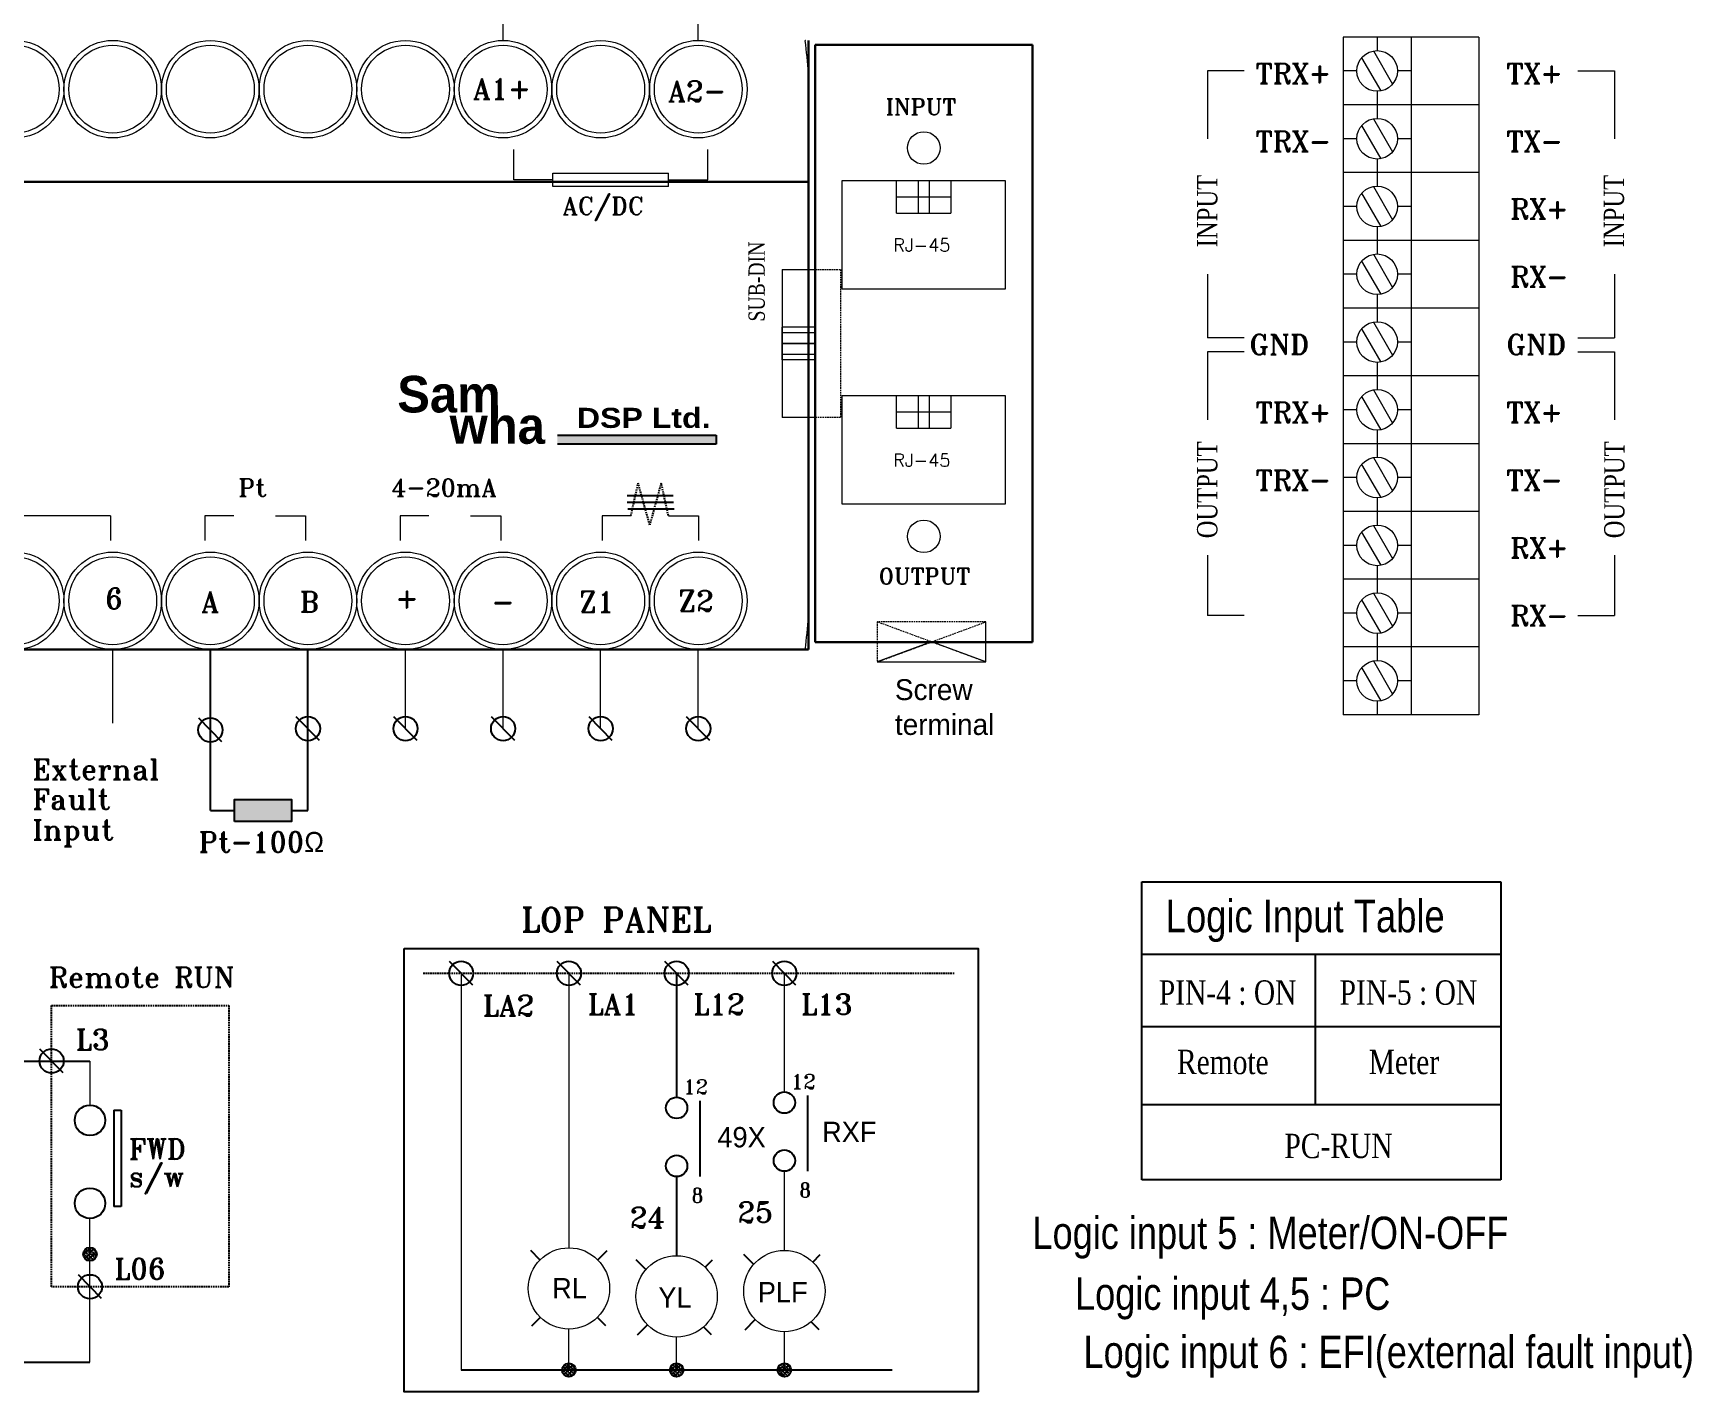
# Model space of a CAD drawing. Header units: millimetres. Extents: x 107 to 2900, y 85 to 3996.
# Drawn here: x 591.9 to 856.2, y 2136.1 to 2352.7 of the extents above; entities that cross this region are included whole.
import ezdxf
from ezdxf.enums import TextEntityAlignment as Align

# ---------------------------------------------------------------- set-up
doc = ezdxf.new("R2010")
doc.units = ezdxf.units.MM
doc.linetypes.add('DASHED2', pattern=[0.375, 0.25, -0.125])
doc.layers.add('70', color=7, linetype='Continuous')
doc.styles.add('SS', font='batang.ttc', dxfattribs={"width": 0.8})
doc.styles.get("Standard").update_dxf_attribs({"font": 'BareunDotumPro1.ttf'})
doc.styles.add('STYLE2', font='romant.shx')
doc.styles.add('굴림체', font='arial.ttf')

msp = doc.modelspace()

# ---------------------------------------------------------------- hatches: boundary and pattern name
for color, points in [(5, [(675.461, 2287.181), (675.461, 2288.62), (700.742, 2288.62), (700.742, 2287.181)]), (256, [(623.996, 2230.517), (623.996, 2227.052), (633.115, 2227.052), (633.115, 2230.517)])]:
    msp.add_hatch(color=color).paths.add_polyline_path(points)
at = {"layer": '70'}
h = msp.add_hatch(dxfattribs=at)
h.set_pattern_fill('ANSI33', color=256, scale=2.16, style=0)
h.set_pattern_definition([(45, (2341.531, 1569.5602), (-0.38183766, 0.38183766), []), (45, (2341.91286, 1569.5602), (-0.38183766, 0.38183766), [0.27, -0.135])])
h.paths.add_polyline_path([(600.986, 2159.161, 0.4142136), (599.906, 2158.081, 0.4142136), (600.986, 2157.001)])
h.paths.add_polyline_path([(600.986, 2159.161), (600.986, 2158.081), (602.066, 2158.081, 0.4142136)])
h.paths.add_polyline_path([(602.066, 2158.081), (600.986, 2158.081), (600.986, 2157.001, 0.4142136)])
h = msp.add_hatch(dxfattribs=at)
h.set_pattern_fill('ANSI33', color=256, scale=2.16, style=0)
h.set_pattern_definition([(45, (2417.8388, 1551.0821), (-0.38183766, 0.38183766), []), (45, (2418.22066, 1551.0821), (-0.38183766, 0.38183766), [0.27, -0.135])])
h.paths.add_polyline_path([(677.294, 2140.683, 0.4142136), (676.214, 2139.603, 0.4142136), (677.294, 2138.523)])
h.paths.add_polyline_path([(677.294, 2140.683), (677.294, 2139.603), (678.374, 2139.603, 0.4142136)])
h.paths.add_polyline_path([(678.374, 2139.603), (677.294, 2139.603), (677.294, 2138.523, 0.4142136)])
h = msp.add_hatch(dxfattribs=at)
h.set_pattern_fill('ANSI33', color=256, scale=2.16, style=0)
h.set_pattern_definition([(45, (2435.0035, 1551.0821), (-0.38183766, 0.38183766), []), (45, (2435.3853, 1551.0821), (-0.38183766, 0.38183766), [0.27, -0.135])])
h.paths.add_polyline_path([(694.459, 2140.683, 0.4142136), (693.379, 2139.603, 0.4142136), (694.459, 2138.523)])
h.paths.add_polyline_path([(694.459, 2140.683), (694.459, 2139.603), (695.539, 2139.603, 0.4142136)])
h.paths.add_polyline_path([(695.539, 2139.603), (694.459, 2139.603), (694.459, 2138.523, 0.4142136)])
h = msp.add_hatch(dxfattribs=at)
h.set_pattern_fill('ANSI33', color=256, scale=2.16, style=0)
h.set_pattern_definition([(45, (2452.1679, 1551.0821), (-0.38183766, 0.38183766), []), (45, (2452.54974, 1551.0821), (-0.38183766, 0.38183766), [0.27, -0.135])])
h.paths.add_polyline_path([(711.623, 2140.683, 0.4142136), (710.543, 2139.603, 0.4142136), (711.623, 2138.523)])
h.paths.add_polyline_path([(711.623, 2140.683), (711.623, 2139.603), (712.703, 2139.603, 0.4142136)])
h.paths.add_polyline_path([(712.703, 2139.603), (711.623, 2139.603), (711.623, 2138.523, 0.4142136)])

# ---------------------------------------------------------------- linework, layer by layer
at = {"color": 7, "lineweight": 30}
for p, q in [((715.477, 2254.448), (715.477, 2351.474)), ((715.477, 2328.974), (384.913, 2328.974)), ((384.913, 2254.448), (715.477, 2254.448))]:
    msp.add_line(p, q, dxfattribs=at)
at = {"color": 5}
for p, q in [((675.461, 2288.62), (700.742, 2288.62)), ((700.742, 2288.62), (700.742, 2287.181)), ((700.742, 2287.181), (675.461, 2287.181))]:
    msp.add_line(p, q, dxfattribs=at)
at = {"color": 7, "linetype": 'DASHED2'}
for p, q in [((687.177, 2275.738), (688.33, 2280.962)), ((690.165, 2274.295), (688.33, 2280.962)), ((692, 2280.962), (690.165, 2274.295)), ((693.153, 2275.738), (692, 2280.962))]:
    msp.add_line(p, q, dxfattribs=at)
at = {"color": 7}
for p, q in [((690.236, 2278.913), (686.566, 2278.913)), ((693.906, 2278.913), (690.236, 2278.913)), ((690.267, 2277.865), (686.597, 2277.865)), ((690.371, 2276.822), (686.701, 2276.822)), ((693.937, 2277.865), (690.267, 2277.865)), ((694.041, 2276.822), (690.371, 2276.822))]:
    msp.add_line(p, q, dxfattribs=at)
for p, q in [((620.192, 2239.69), (620.192, 2254.42)), ((635.715, 2228.785), (635.715, 2254.42)), ((633.115, 2228.785), (635.715, 2228.785)), ((768.567, 2169.925), (768.567, 2217.436)), ((768.567, 2217.436), (825.801, 2217.436)), ((825.801, 2217.436), (825.801, 2169.925)), ((768.567, 2205.904), (825.801, 2205.904)), ((796.261, 2181.918), (796.261, 2205.904)), ((694.456, 2202.839), (694.456, 2183.096)), ((768.567, 2194.372), (825.801, 2194.372)), ((575.947, 2188.856), (600.985, 2188.856)), ((604.786, 2181.028), (605.97, 2181.028)), ((768.567, 2181.918), (825.801, 2181.918)), ((694.456, 2170.438), (694.456, 2157.83)), ((825.801, 2169.925), (768.567, 2169.925)), ((605.97, 2165.679), (604.786, 2165.679)), ((672.682, 2157.163), (671.209, 2158.636)), ((681.904, 2157.163), (683.377, 2158.636)), ((689.576, 2155.613), (688.017, 2157.172)), ((698.991, 2155.979), (700.185, 2157.172)), ((706.74, 2156.453), (705.181, 2158.012)), ((716.155, 2156.819), (717.349, 2158.012)), ((671.404, 2146.663), (672.741, 2147.999)), ((683.182, 2146.663), (681.846, 2147.999)), ((688.212, 2145.199), (689.827, 2146.815)), ((699.989, 2145.199), (698.719, 2146.47)), ((705.376, 2146.04), (706.992, 2147.655)), ((717.154, 2146.04), (715.883, 2147.31)), ((574.597, 2140.867), (600.988, 2140.867)), ((728.787, 2139.603), (660.129, 2139.603))]:
    msp.add_line(p, q)
at = {"color": 0}
for p, q in [((637.569, 2239.952), (633.862, 2243.704)), ((653.113, 2239.953), (649.407, 2243.705)), ((668.665, 2239.953), (664.959, 2243.705)), ((684.208, 2239.953), (680.501, 2243.705)), ((699.76, 2239.953), (696.053, 2243.705)), ((622.02, 2239.738), (618.313, 2243.491)), ((661.982, 2200.962), (658.275, 2204.715)), ((679.147, 2200.962), (675.44, 2204.715)), ((696.31, 2200.962), (692.603, 2204.715)), ((713.474, 2200.962), (709.767, 2204.715)), ((596.718, 2186.98), (593.011, 2190.733)), ((715.299, 2183.369), (715.299, 2171.279)), ((604.786, 2181.028), (604.786, 2165.679)), ((605.97, 2181.028), (605.97, 2165.679)), ((698.134, 2182.529), (698.134, 2170.438)), ((602.84, 2151.008), (599.133, 2154.76))]:
    msp.add_line(p, q, dxfattribs=at)
at = {"color": 1}
for q in [(620.192, 2239.69), (623.996, 2228.785)]:
    msp.add_line((620.192, 2228.785), q, dxfattribs=at)
at = {"linetype": 'DASHED2'}
msp.add_line((654.065, 2202.839), (738.682, 2202.839), dxfattribs=at)
at = {"color": 0, "lineweight": 15}
for p, q in [((660.129, 2202.838), (660.129, 2139.603)), ((677.293, 2202.839), (677.293, 2159.091))]:
    msp.add_line(p, q, dxfattribs=at)
msp.add_lwpolyline([(623.996, 2227.052), (623.996, 2230.517), (633.115, 2230.517), (633.115, 2227.052)], close=True)
at = {"color": 1}
msp.add_lwpolyline([(651.062, 2206.766), (742.519, 2206.766), (742.519, 2136.137), (651.062, 2136.137)], close=True, dxfattribs=at)
at = {"color": 3, "linetype": 'DASHED2'}
msp.add_lwpolyline([(594.864, 2197.7), (623.095, 2197.7), (623.095, 2152.884), (594.864, 2152.884)], close=True, dxfattribs=at)
at = {"color": 7, "lineweight": 15}
for centre, radius in [((589.066, 2343.73), 7.774), ((589.066, 2343.73), 6.997), ((604.614, 2343.73), 7.775), ((604.613, 2343.73), 6.996), ((620.163, 2343.73), 7.774), ((620.163, 2343.73), 6.997), ((635.711, 2343.73), 7.774), ((635.711, 2343.73), 6.996), ((651.259, 2343.73), 7.774), ((651.261, 2343.73), 6.998), ((666.808, 2343.73), 7.775), ((666.808, 2343.73), 6.997), ((682.357, 2343.73), 7.774), ((682.358, 2343.73), 6.997), ((697.906, 2343.73), 7.775), ((697.905, 2343.73), 6.996), ((589.066, 2262.194), 7.774), ((589.066, 2262.194), 6.997), ((604.614, 2262.194), 7.775), ((604.613, 2262.194), 6.996), ((620.163, 2262.194), 7.774), ((620.163, 2262.194), 6.997), ((635.711, 2262.194), 7.774), ((635.711, 2262.194), 6.996), ((651.259, 2262.194), 7.774), ((651.261, 2262.194), 6.998), ((666.808, 2262.194), 7.775), ((666.808, 2262.194), 6.997), ((682.357, 2262.194), 7.774), ((682.358, 2262.194), 6.997), ((697.906, 2262.194), 7.775), ((697.905, 2262.194), 6.996)]:
    msp.add_circle(centre, radius, dxfattribs=at)
at = {"color": 0}
for centre, radius in [((635.715, 2241.828), 1.924), ((651.26, 2241.829), 1.924), ((666.812, 2241.829), 1.924), ((682.354, 2241.829), 1.924), ((697.906, 2241.829), 1.924), ((620.167, 2241.615), 1.924), ((660.129, 2202.839), 1.924), ((677.293, 2202.839), 1.924), ((694.456, 2202.839), 1.924), ((711.62, 2202.839), 1.924), ((594.864, 2188.856), 1.924), ((694.456, 2181.395), 1.701), ((711.621, 2182.235), 1.701), ((600.985, 2179.408), 2.43), ((694.456, 2172.139), 1.701), ((711.621, 2172.98), 1.701), ((600.985, 2166.186), 2.43), ((600.987, 2152.884), 1.924)]:
    msp.add_circle(centre, radius, dxfattribs=at)
at = {"color": 7, "lineweight": 15}
for points in [[(714.979, 2351.474), (714.979, 2351.462), (714.971, 2351.454), (714.961, 2351.454), (714.949, 2351.454), (714.942, 2351.462), (714.942, 2351.474), (714.942, 2351.484), (714.949, 2351.494), (714.961, 2351.494), (714.971, 2351.494), (714.979, 2351.484), (714.979, 2351.474)], [(715.495, 2263.313), (715.495, 2263.302), (715.488, 2263.295), (715.477, 2263.295), (715.466, 2263.295), (715.454, 2263.302), (715.454, 2263.313), (715.454, 2263.323), (715.466, 2263.333), (715.477, 2263.333), (715.488, 2263.333), (715.495, 2263.323), (715.495, 2263.313)], [(714.979, 2254.448), (714.979, 2254.439), (714.971, 2254.43), (714.961, 2254.43), (714.949, 2254.43), (714.942, 2254.439), (714.942, 2254.448), (714.942, 2254.46), (714.949, 2254.469), (714.961, 2254.469), (714.971, 2254.469), (714.979, 2254.46), (714.979, 2254.448)]]:
    msp.add_open_spline(points, degree=3, knots=[0, 0, 0, 0, 1, 1, 1, 2, 2, 2, 3, 3, 3, 4, 4, 4, 4], dxfattribs=at)
for points in [[(715.477, 2346.251), (715.327, 2347.995), (715.153, 2349.735), (714.961, 2351.474)], [(714.961, 2254.448), (715.153, 2256.188), (715.327, 2257.929), (715.477, 2259.673)]]:
    msp.add_open_spline(points, degree=3, dxfattribs=at)
at = {"layer": '70', "lineweight": 15}
for p, q in [((697.906, 2351.474), (697.905, 2452.534)), ((666.802, 2351.474), (666.801, 2430.054)), ((822.265, 2352.038), (800.665, 2352.038)), ((800.665, 2352.038), (800.665, 2341.238)), ((806.065, 2352.038), (806.065, 2349.878)), ((811.465, 2352.038), (811.465, 2341.238)), ((822.265, 2352.038), (822.265, 2341.238)), ((805.473, 2349.824), (808.527, 2344.533)), ((803.602, 2348.744), (806.657, 2343.453)), ((784.907, 2346.638), (779.065, 2346.638)), ((779.065, 2346.638), (779.065, 2335.838)), ((802.825, 2346.638), (800.665, 2346.638)), ((811.465, 2346.638), (809.305, 2346.638)), ((838.022, 2346.638), (843.865, 2346.638)), ((843.865, 2346.638), (843.865, 2335.838)), ((806.065, 2343.398), (806.065, 2341.238)), ((822.265, 2341.238), (800.665, 2341.238)), ((822.265, 2341.238), (800.665, 2341.238)), ((800.665, 2341.238), (800.665, 2330.438)), ((805.473, 2339.024), (808.527, 2333.733)), ((806.065, 2341.238), (806.065, 2339.078)), ((811.465, 2341.238), (811.465, 2330.438)), ((822.265, 2341.238), (822.265, 2330.438)), ((803.602, 2337.944), (806.657, 2332.653)), ((668.501, 2329.31), (668.501, 2334.132)), ((699.406, 2329.31), (699.406, 2334.132)), ((802.825, 2335.838), (800.665, 2335.838)), ((811.465, 2335.838), (809.305, 2335.838)), ((806.065, 2332.598), (806.065, 2330.438)), ((674.722, 2329.31), (668.501, 2329.31)), ((674.722, 2330.331), (693.185, 2330.331)), ((674.722, 2328.221), (674.722, 2330.331)), ((693.185, 2328.221), (693.185, 2330.331)), ((693.185, 2329.31), (699.406, 2329.31)), ((822.265, 2330.438), (800.665, 2330.438)), ((822.265, 2330.438), (800.665, 2330.438)), ((800.665, 2330.438), (800.665, 2319.638)), ((805.473, 2328.224), (808.527, 2322.933)), ((806.065, 2330.438), (806.065, 2328.278)), ((811.465, 2330.438), (811.465, 2319.638)), ((822.265, 2330.438), (822.265, 2319.638)), ((693.185, 2328.221), (674.722, 2328.221)), ((803.602, 2327.144), (806.657, 2321.853)), ((802.825, 2325.038), (800.665, 2325.038)), ((811.465, 2325.038), (809.305, 2325.038)), ((806.065, 2321.798), (806.065, 2319.638)), ((800.665, 2319.638), (800.665, 2308.838)), ((822.265, 2319.638), (800.665, 2319.638)), ((822.265, 2319.638), (800.665, 2319.638)), ((806.065, 2319.638), (806.065, 2317.478)), ((811.465, 2319.638), (811.465, 2308.838)), ((822.265, 2319.638), (822.265, 2308.838)), ((803.602, 2316.344), (806.657, 2311.053)), ((805.473, 2317.424), (808.527, 2312.133)), ((711.27, 2314.971), (711.27, 2291.426)), ((711.27, 2314.971), (716.527, 2314.971)), ((716.527, 2314.971), (716.527, 2291.426)), ((779.065, 2314.238), (779.065, 2304.1)), ((802.825, 2314.238), (800.665, 2314.238)), ((811.465, 2314.238), (809.305, 2314.238)), ((843.865, 2314.238), (843.865, 2304.1)), ((806.065, 2310.998), (806.065, 2308.838)), ((822.265, 2308.838), (800.665, 2308.838)), ((822.265, 2308.838), (800.665, 2308.838)), ((800.665, 2308.838), (800.665, 2298.038)), ((806.065, 2308.838), (806.065, 2306.678)), ((811.465, 2308.838), (811.465, 2298.038)), ((822.265, 2308.838), (822.265, 2298.038)), ((716.527, 2305.795), (711.27, 2305.795)), ((711.27, 2300.601), (711.27, 2305.795)), ((716.527, 2304.93), (711.27, 2304.93)), ((716.527, 2300.601), (716.527, 2305.795)), ((803.602, 2305.544), (806.657, 2300.253)), ((805.473, 2306.624), (808.527, 2301.333)), ((711.27, 2303.198), (716.527, 2303.198)), ((716.527, 2303.198), (711.27, 2303.198)), ((784.907, 2304.1), (779.065, 2304.1)), ((784.907, 2301.852), (779.065, 2301.852)), ((779.065, 2301.852), (779.065, 2291.052)), ((802.825, 2303.438), (800.665, 2303.438)), ((811.465, 2303.438), (809.305, 2303.438)), ((838.022, 2304.1), (843.865, 2304.1)), ((838.022, 2301.852), (843.865, 2301.852)), ((843.865, 2301.852), (843.865, 2291.052)), ((716.527, 2301.467), (711.27, 2301.467)), ((716.527, 2300.601), (711.27, 2300.601)), ((806.065, 2300.198), (806.065, 2298.038)), ((822.265, 2298.038), (800.665, 2298.038)), ((822.265, 2298.038), (800.665, 2298.038)), ((800.665, 2298.038), (800.665, 2287.238)), ((806.065, 2298.038), (806.065, 2295.878)), ((811.465, 2298.038), (811.465, 2287.238)), ((822.265, 2298.038), (822.265, 2287.238)), ((803.602, 2294.744), (806.657, 2289.453)), ((805.473, 2295.824), (808.527, 2290.533)), ((716.527, 2291.426), (711.27, 2291.426)), ((802.825, 2292.638), (800.665, 2292.638)), ((811.465, 2292.638), (809.305, 2292.638)), ((806.065, 2289.398), (806.065, 2287.238)), ((822.265, 2287.238), (800.665, 2287.238)), ((822.265, 2287.238), (800.665, 2287.238)), ((800.665, 2287.238), (800.665, 2276.438)), ((806.065, 2287.238), (806.065, 2285.078)), ((811.465, 2287.238), (811.465, 2276.438)), ((822.265, 2287.238), (822.265, 2276.438)), ((803.602, 2283.944), (806.657, 2278.653)), ((805.473, 2285.024), (808.527, 2279.733)), ((802.825, 2281.838), (800.665, 2281.838)), ((811.465, 2281.838), (809.305, 2281.838)), ((806.065, 2278.598), (806.065, 2276.438)), ((604.238, 2275.738), (585.36, 2275.738)), ((604.238, 2275.738), (604.238, 2271.791)), ((623.894, 2275.738), (619.304, 2275.738)), ((619.304, 2275.738), (619.304, 2271.791)), ((630.54, 2275.738), (635.328, 2275.738)), ((635.328, 2275.738), (635.328, 2271.791)), ((650.402, 2275.738), (650.402, 2271.791)), ((654.991, 2275.738), (650.402, 2275.738)), ((661.636, 2275.738), (666.425, 2275.738)), ((666.425, 2275.738), (666.425, 2271.791)), ((682.588, 2275.738), (682.588, 2271.791)), ((687.177, 2275.738), (682.588, 2275.738)), ((693.153, 2275.738), (697.941, 2275.738)), ((697.941, 2275.738), (697.941, 2271.791)), ((822.265, 2276.438), (800.665, 2276.438)), ((822.265, 2276.438), (800.665, 2276.438)), ((800.665, 2276.438), (800.665, 2265.638)), ((806.065, 2276.438), (806.065, 2274.278)), ((811.465, 2276.438), (811.465, 2265.638)), ((822.265, 2276.438), (822.265, 2265.638)), ((803.602, 2273.144), (806.657, 2267.853)), ((805.473, 2274.224), (808.527, 2268.933)), ((802.825, 2271.038), (800.665, 2271.038)), ((811.465, 2271.038), (809.305, 2271.038)), ((779.065, 2269.452), (779.065, 2259.874)), ((806.065, 2267.798), (806.065, 2265.638)), ((843.865, 2269.452), (843.865, 2259.874)), ((822.265, 2265.638), (800.665, 2265.638)), ((822.265, 2265.638), (800.665, 2265.638)), ((822.265, 2265.638), (800.665, 2265.638)), ((800.665, 2265.638), (800.665, 2254.838)), ((806.065, 2265.638), (806.065, 2263.478)), ((811.465, 2265.638), (811.465, 2254.838)), ((822.265, 2265.638), (822.265, 2254.838)), ((803.602, 2262.344), (806.657, 2257.053)), ((805.473, 2263.424), (808.527, 2258.133)), ((784.907, 2259.874), (779.065, 2259.874)), ((802.825, 2260.238), (800.665, 2260.238)), ((811.465, 2260.238), (809.305, 2260.238)), ((838.022, 2259.874), (843.865, 2259.874)), ((806.065, 2256.998), (806.065, 2254.838)), ((604.605, 2242.717), (604.604, 2254.419)), ((651.26, 2241.829), (651.26, 2254.42)), ((666.812, 2241.829), (666.812, 2254.419)), ((682.354, 2241.829), (682.354, 2254.42)), ((697.906, 2241.829), (697.906, 2254.418)), ((822.265, 2254.838), (800.665, 2254.838)), ((822.265, 2254.838), (800.665, 2254.838)), ((800.665, 2254.838), (800.665, 2244.038)), ((806.065, 2254.838), (806.065, 2252.678)), ((811.465, 2254.838), (811.465, 2244.038)), ((822.265, 2254.838), (822.265, 2244.038)), ((805.473, 2252.624), (808.527, 2247.333)), ((802.825, 2249.438), (800.665, 2249.438)), ((803.602, 2251.544), (806.657, 2246.253)), ((811.465, 2249.438), (809.305, 2249.438)), ((822.265, 2244.038), (800.665, 2244.038)), ((806.065, 2246.198), (806.065, 2244.038)), ((711.621, 2183.936), (711.62, 2202.839)), ((600.985, 2188.856), (600.985, 2181.838)), ((711.621, 2158.67), (711.621, 2171.279)), ((600.988, 2140.867), (600.985, 2163.756)), ((677.294, 2139.603), (677.293, 2146.131)), ((694.459, 2139.603), (694.457, 2144.87)), ((711.623, 2139.603), (711.621, 2145.71))]:
    msp.add_line(p, q, dxfattribs=at)
at = {"layer": '70', "lineweight": 30}
for p, q in [((716.527, 2255.589), (716.527, 2350.808)), ((716.527, 2350.808), (751.152, 2350.808)), ((751.152, 2350.808), (751.152, 2255.589)), ((751.152, 2255.589), (716.527, 2255.589))]:
    msp.add_line(p, q, dxfattribs=at)
at = {"layer": '70', "color": 4, "lineweight": 15}
for p, q in [((720.855, 2311.855), (720.855, 2329.167)), ((720.855, 2329.167), (746.824, 2329.167)), ((729.512, 2323.973), (729.512, 2329.167)), ((732.974, 2323.973), (732.974, 2329.167)), ((734.705, 2329.167), (734.705, 2323.973)), ((738.168, 2329.167), (738.168, 2323.973)), ((746.824, 2329.167), (746.824, 2311.855)), ((729.512, 2326.57), (738.168, 2326.57)), ((729.512, 2323.973), (738.168, 2323.973)), ((746.824, 2311.855), (720.855, 2311.855)), ((720.855, 2294.893), (746.824, 2294.893)), ((720.855, 2277.58), (720.855, 2294.893)), ((729.512, 2289.699), (729.512, 2294.893)), ((732.974, 2289.699), (732.974, 2294.893)), ((734.705, 2294.893), (734.705, 2289.699)), ((738.168, 2294.893), (738.168, 2289.699)), ((746.824, 2294.893), (746.824, 2277.58)), ((729.512, 2292.296), (738.168, 2292.296)), ((729.512, 2289.699), (738.168, 2289.699)), ((746.824, 2277.58), (720.855, 2277.58))]:
    msp.add_line(p, q, dxfattribs=at)
at = {"layer": '70', "linetype": 'DASHED2', "lineweight": 15}
for p, q in [((715.477, 2286.783), (715.477, 2319.183)), ((716.527, 2314.971), (720.561, 2314.971)), ((720.561, 2314.971), (720.561, 2291.426)), ((715.477, 2306.223), (715.477, 2299.743)), ((720.561, 2291.426), (714.796, 2291.426))]:
    msp.add_line(p, q, dxfattribs=at)
at = {"layer": '70', "color": 0, "linetype": 'DASHED2', "lineweight": 13}
for p, q in [((743.733, 2252.449), (726.42, 2258.843)), ((726.42, 2252.449), (743.733, 2258.843)), ((743.733, 2258.843), (726.42, 2258.843)), ((726.42, 2258.843), (726.42, 2252.449))]:
    msp.add_line(p, q, dxfattribs=at)
at = {"layer": '70', "lineweight": 13}
for p, q in [((743.733, 2252.449), (743.733, 2258.843)), ((734.923, 2255.589), (726.42, 2252.449)), ((743.733, 2252.449), (735.23, 2255.589)), ((726.42, 2252.449), (743.733, 2252.449)), ((726.42, 2252.449), (743.733, 2252.449))]:
    msp.add_line(p, q, dxfattribs=at)
at = {"layer": '70', "lineweight": 15}
for centre, radius in [((806.065, 2346.638), 3.24), ((806.065, 2335.838), 3.24), ((733.84, 2334.361), 2.597), ((806.065, 2325.038), 3.24), ((806.065, 2314.238), 3.24), ((806.065, 2303.438), 3.24), ((806.065, 2292.638), 3.24), ((806.065, 2281.838), 3.24), ((733.84, 2272.472), 2.597), ((806.065, 2271.038), 3.24), ((806.065, 2260.238), 3.24), ((806.065, 2249.438), 3.24), ((677.293, 2152.611), 6.48), ((694.456, 2151.35), 6.48), ((711.62, 2152.19), 6.48)]:
    msp.add_circle(centre, radius, dxfattribs=at)
at = {"layer": '70'}
for centre in [(600.986, 2158.081), (677.294, 2139.603), (694.459, 2139.603), (711.623, 2139.603)]:
    msp.add_circle(centre, 1.08, dxfattribs=at)

# ---------------------------------------------------------------- texts
at = {"color": 0, "style": 'STYLE2'}
for s, height, p in [('TRX+', 3.211, (786.664, 2344.624)), ('TX+', 3.211, (826.632, 2344.624)), ('A1+', 3.2947, (661.997, 2342.151)), ('A2-', 3.2947, (693.101, 2341.77)), ('INPUT', 2.5736, (727.76, 2339.622)), ('TRX-', 3.211, (786.664, 2333.824)), ('TX-', 3.211, (826.632, 2333.824)), ('AC/DC', 2.8149, (676.31, 2323.729)), ('RX+', 3.211, (827.274, 2323.045)), ('RJ-45', 2.0589, (728.977, 2317.853)), ('RX-', 3.211, (827.274, 2312.245)), ('GND', 3.211, (785.716, 2301.445)), ('GND', 3.211, (826.662, 2301.445)), ('TRX+', 3.211, (786.664, 2290.624)), ('TX+', 3.211, (826.632, 2290.624)), ('RJ-45', 2.0589, (728.977, 2283.578)), ('Pt', 2.8149, (624.646, 2278.811)), ('4-20mA', 2.8149, (649.019, 2278.811)), ('TRX-', 3.211, (786.664, 2279.824)), ('TX-', 3.211, (826.632, 2279.824)), ('RX+', 3.211, (827.274, 2269.045)), ('OUTPUT', 2.5736, (726.668, 2264.829)), ('6', 3.295, (603.415, 2260.919)), ('A', 3.295, (618.71, 2260.372)), ('B', 3.295, (634.382, 2260.372)), ('+', 3.295, (649.706, 2260.919)), ('Z1', 3.2947, (678.915, 2260.372)), ('Z2', 3.2947, (694.724, 2260.538)), ('-', 3.295, (665.001, 2260.372)), ('RX-', 3.211, (827.274, 2258.245)), ('Pt-100Ω', 3.211, (618.306, 2222.151)), ('LA2', 3.2947, (663.585, 2196.08)), ('LA1', 3.2947, (680.272, 2196.289)), ('L12', 3.2947, (697.109, 2196.289)), ('L13', 3.2947, (714.273, 2196.289)), ('L3', 3.2947, (598.736, 2190.636)), ('12', 2.3063, (695.521, 2183.609)), ('12', 2.3063, (712.686, 2184.449)), ('FWD', 3.211, (607.187, 2173.232)), ('s/w', 3.211, (607.187, 2168.805)), ('8', 2.306, (696.778, 2166.299)), ('8', 2.306, (713.942, 2167.139)), ('24', 3.2947, (686.99, 2162.284)), ('25', 3.2947, (704.154, 2163.125)), ('L06', 3.2947, (604.858, 2154.085))]:
    msp.add_text(s, height=height, dxfattribs=at).set_placement(p)
at = {"color": 0, "style": 'SS', "width": 0.8}
for s, height, p in [('INPUT', 3.24, (780.61, 2318.549)), ('INPUT', 3.24, (845.409, 2318.549)), ('SUB-DIN', 2.5969, (708.505, 2306.709)), ('OUTPUT', 3.24, (780.61, 2272.165)), ('OUTPUT', 3.24, (845.482, 2272.165))]:
    msp.add_text(s, height=height, rotation=90, dxfattribs=at).set_placement(p)
at = {"color": 1, "style": 'STYLE2'}
for s, p in [('External', (591.826, 2233.727)), ('Fault', (591.826, 2228.967)), ('Input', (591.826, 2224.101))]:
    msp.add_text(s, height=3.211, dxfattribs=at).set_placement(p)
at = {"color": 0, "width": 0.8}
for s, height, style, p in [('Logic Input Table', 5.184, '굴림체', (772.392, 2209.376)), ('PIN-4 : ON', 3.888, 'SS', (771.29, 2197.832)), ('PIN-5 : ON', 3.888, 'SS', (800.093, 2197.832)), ('Remote', 3.888, 'SS', (774.181, 2186.765)), ('Meter', 3.888, 'SS', (804.723, 2186.765)), ('PC-RUN', 3.888, 'SS', (791.296, 2173.385))]:
    msp.add_text(s, height=height, dxfattribs=dict(at, style=style)).set_placement(p)
at = {"style": 'STYLE2'}
msp.add_text('LOP PANEL', height=3.8532, dxfattribs=at).set_placement((669.689, 2209.451))
at = {"color": 3, "style": 'STYLE2'}
msp.add_text('Remote RUN', height=3.211, dxfattribs=at).set_placement((594.431, 2200.601))
at = {"color": 0, "linetype": 'Continuous'}
for s, p in [('49X', (704.802, 2176.718)), ('RXF', (721.967, 2177.559)), ('RL', (677.391, 2152.65)), ('YL', (694.198, 2151.186)), ('PLF', (711.362, 2152.026))]:
    msp.add_text(s, height=3.24, dxfattribs=at).set_placement(p, align=Align.MIDDLE)
at = {"color": 3, "style": '굴림체', "width": 0.8}
for s, p in [('        Logic input 5 : Meter/ON-OFF', (738.36, 2158.905)), ('   Logic input 4,5 : PC ', (753.134, 2149.207)), ('  Logic input 6 : EFI(external fault input)', (756.089, 2139.93))]:
    msp.add_text(s, height=5.1516, dxfattribs=at).set_placement(p)
at = {"color": 20, "insert": (649.948, 2298.045), "char_height": 5.832, "width": 20.9576, "attachment_point": 1}
msp.add_mtext('{\\fPump Demi Bold LET|b0|i0|c0|p2;Sam}', dxfattribs=at)
at = {"color": 5, "insert": (658.297, 2293.054), "char_height": 5.832, "width": 20.9576, "attachment_point": 1}
msp.add_mtext('{\\fPump Demi Bold LET|b0|i0|c0|p2;wha}', dxfattribs=at)
at = {"color": 0, "insert": (678.56, 2292.952), "char_height": 3.19884, "width": 28.36295, "attachment_point": 1}
msp.add_mtext('{\\fArial Black|b0|i0|c0|p34;DSP Ltd.}', dxfattribs=at)
at = {"layer": '70', "lineweight": 13, "insert": (729.239, 2249.706), "char_height": 3.33132, "width": 23.88267, "attachment_point": 1, "style": '굴림체'}
msp.add_mtext('{\\fMoeumT R|b0|i0|c129|p18;Screw terminal}', dxfattribs=at)

doc.saveas('drawing.dxf')
